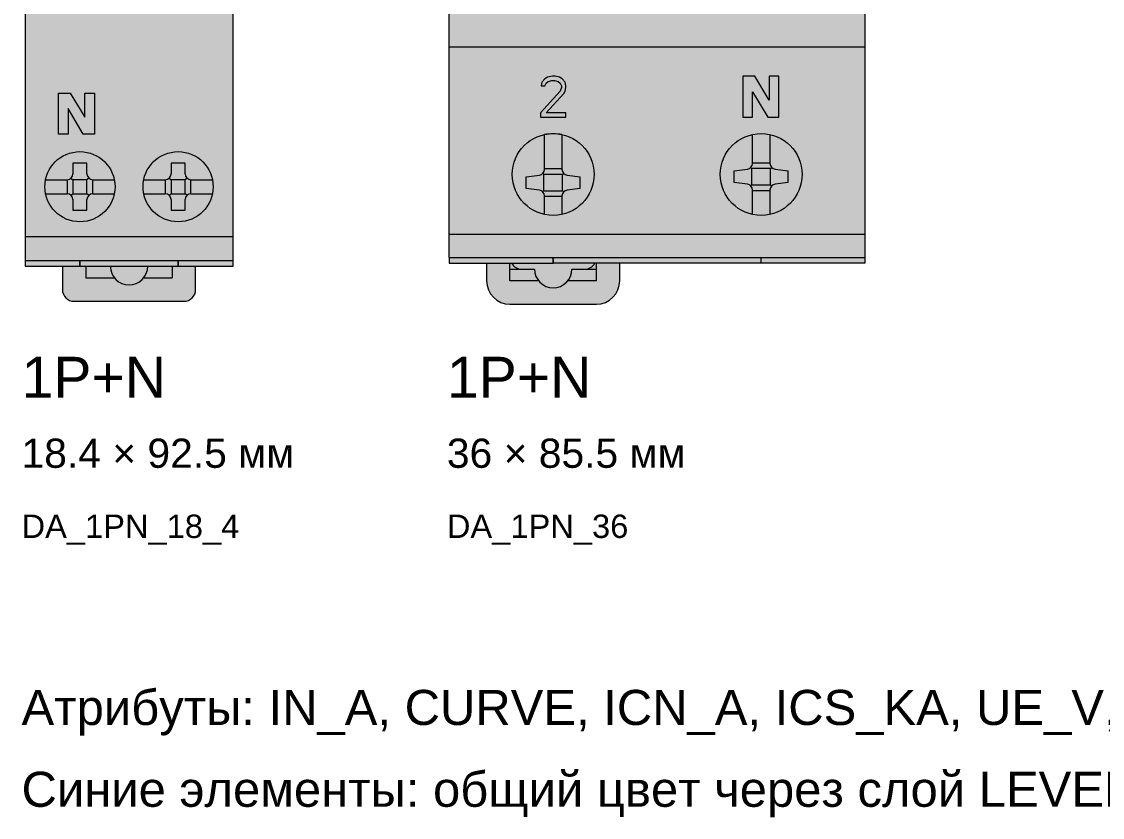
# Model space of a CAD drawing. Header units: millimetres. Extents: x 0 to 418, y -44 to 411.
# Drawn here: x 0 to 92.5, y -43.9 to 24.2 of the extents above; entities that cross this region are included whole.
import ezdxf
from ezdxf.enums import TextEntityAlignment as Align

# ---------------------------------------------------------------- set-up
doc = ezdxf.new("R2010")
doc.units = ezdxf.units.MM
for name, color, linetype, lineweight, true_color in [('BODY', 7, 'Continuous', 5, 0xf0f1eb), ('DETAILS', 7, 'Continuous', 5, 0x2f373d), ('MARKING', 7, 'Continuous', 5, 0x2f373d), ('TERMINALS', 7, 'Continuous', 5, 0xa4adb6)]:
    doc.layers.add(name, color=color, linetype=linetype, lineweight=lineweight, true_color=true_color)
doc.layers.add('PARAMETERS', color=7, linetype='Continuous', plot=False)
doc.styles.add('BLOCK_ARIAL', font='arial.ttf')

# ---------------------------------------------------------------- blocks, each defined once
blk = doc.blocks.new('DA_1PN_18_4')
at = {"layer": 'BODY', "true_color": 0xf0f1eb}
blk.add_hatch(color=7, dxfattribs=at).paths.add_polyline_path([(0.3, 5.75), (0.3, 25.25), (0.3, 45.765), (0.3, 45.77), (0.3, 45.815), (0.3, 45.82), (0.3, 70.23), (0.3, 70.25), (0.3, 89.75), (0.3, 91.75), (0.3, 92.25), (5, 92.25), (13.4, 92.25), (18.1, 92.25), (18.1, 91.75), (18.1, 89.75), (18.1, 70.25), (18.1, 25.25), (18.1, 5.75), (18.1, 3.75), (18.1, 3.25), (14.9, 3.25), (14.9, 1.25), (14.88, 1.05), (14.82, 0.86), (14.61, 0.54), (14.29, 0.33), (14.1, 0.27), (13.9, 0.25), (4.5, 0.25), (4.3, 0.27), (4.11, 0.33), (3.79, 0.54), (3.58, 0.86), (3.52, 1.05), (3.5, 1.25), (3.5, 3.25), (0.3, 3.25), (0.3, 3.75)])
at = {"layer": 'TERMINALS', "true_color": 0xa4adb6}
for points in [[(7.942, 10.635), (7.96, 10.539), (7.974, 10.442), (7.986, 10.344), (7.994, 10.246), (7.998, 10.148), (8, 10.05), (7.998, 9.952), (7.994, 9.854), (7.986, 9.756), (7.974, 9.658), (7.96, 9.561), (7.942, 9.465), (7.942, 9.461), (7.94, 9.445), (7.934, 9.425), (7.922, 9.369), (7.898, 9.274), (7.871, 9.179), (7.841, 9.086), (7.808, 8.993), (7.772, 8.904), (7.765, 8.88), (7.751, 8.854), (7.733, 8.812), (7.691, 8.723), (7.646, 8.636), (7.598, 8.55), (7.548, 8.466), (7.495, 8.384), (7.49, 8.375), (7.482, 8.365), (7.439, 8.303), (7.38, 8.224), (7.319, 8.147), (7.256, 8.072), (7.19, 7.999), (7.121, 7.929), (7.051, 7.86), (6.978, 7.794), (6.903, 7.731), (6.826, 7.67), (6.747, 7.611), (6.685, 7.568), (6.675, 7.56), (6.666, 7.555), (6.584, 7.502), (6.5, 7.452), (6.414, 7.404), (6.327, 7.359), (6.238, 7.317), (6.196, 7.299), (6.17, 7.285), (6.146, 7.278), (6.057, 7.242), (5.964, 7.209), (5.871, 7.179), (5.776, 7.152), (5.681, 7.128), (5.625, 7.116), (5.605, 7.11), (5.589, 7.108), (5.585, 7.108), (5.489, 7.09), (5.392, 7.076), (5.294, 7.064), (5.196, 7.056), (5.098, 7.052), (5, 7.05), (5, 7.05), (5, 7.05), (4.902, 7.052), (4.804, 7.056), (4.706, 7.064), (4.608, 7.076), (4.511, 7.09), (4.415, 7.108), (4.411, 7.108), (4.395, 7.11), (4.375, 7.116), (4.375, 7.116), (4.319, 7.128), (4.224, 7.152), (4.129, 7.179), (4.036, 7.209), (3.943, 7.242), (3.854, 7.278), (3.854, 7.278), (3.83, 7.285), (3.804, 7.299), (3.762, 7.317), (3.673, 7.359), (3.586, 7.404), (3.5, 7.452), (3.416, 7.502), (3.334, 7.555), (3.325, 7.56), (3.315, 7.568), (3.253, 7.611), (3.174, 7.67), (3.097, 7.731), (3.022, 7.794), (2.949, 7.86), (2.879, 7.929), (2.81, 7.999), (2.744, 8.072), (2.681, 8.147), (2.62, 8.224), (2.561, 8.303), (2.518, 8.365), (2.51, 8.375), (2.505, 8.384), (2.452, 8.466), (2.402, 8.55), (2.354, 8.636), (2.309, 8.723), (2.267, 8.812), (2.249, 8.854), (2.235, 8.88), (2.228, 8.904), (2.192, 8.993), (2.159, 9.086), (2.129, 9.179), (2.102, 9.274), (2.078, 9.369), (2.066, 9.425), (2.06, 9.445), (2.058, 9.461), (2.058, 9.465), (2.04, 9.561), (2.026, 9.658), (2.014, 9.756), (2.006, 9.854), (2.002, 9.952), (2, 10.05), (2, 10.05), (2, 10.05), (2.002, 10.148), (2.006, 10.246), (2.014, 10.344), (2.026, 10.442), (2.04, 10.539), (2.058, 10.635), (2.058, 10.639), (2.06, 10.655), (2.066, 10.675), (2.078, 10.731), (2.102, 10.826), (2.129, 10.921), (2.159, 11.014), (2.192, 11.107), (2.228, 11.196), (2.235, 11.22), (2.249, 11.246), (2.267, 11.288), (2.309, 11.377), (2.354, 11.464), (2.402, 11.55), (2.452, 11.634), (2.505, 11.716), (2.51, 11.725), (2.518, 11.735), (2.561, 11.797), (2.62, 11.876), (2.681, 11.953), (2.744, 12.028), (2.81, 12.101), (2.879, 12.171), (2.949, 12.24), (3.022, 12.306), (3.097, 12.369), (3.174, 12.43), (3.253, 12.489), (3.315, 12.532), (3.325, 12.54), (3.334, 12.545), (3.416, 12.598), (3.5, 12.648), (3.586, 12.696), (3.673, 12.741), (3.762, 12.783), (3.804, 12.801), (3.83, 12.815), (3.854, 12.822), (3.943, 12.858), (4.036, 12.891), (4.129, 12.921), (4.224, 12.948), (4.319, 12.972), (4.375, 12.984), (4.395, 12.99), (4.411, 12.992), (4.411, 12.992), (4.415, 12.992), (4.511, 13.01), (4.608, 13.024), (4.706, 13.036), (4.804, 13.044), (4.902, 13.048), (5, 13.05), (5.098, 13.048), (5.196, 13.044), (5.294, 13.036), (5.392, 13.024), (5.489, 13.01), (5.585, 12.992), (5.589, 12.992), (5.605, 12.99), (5.625, 12.984), (5.681, 12.972), (5.776, 12.948), (5.871, 12.921), (5.964, 12.891), (6.057, 12.858), (6.146, 12.822), (6.146, 12.822), (6.17, 12.815), (6.196, 12.801), (6.238, 12.783), (6.327, 12.741), (6.414, 12.696), (6.5, 12.648), (6.584, 12.598), (6.666, 12.545), (6.675, 12.54), (6.685, 12.532), (6.747, 12.489), (6.826, 12.43), (6.903, 12.369), (6.978, 12.306), (7.051, 12.24), (7.121, 12.171), (7.19, 12.101), (7.256, 12.028), (7.319, 11.953), (7.38, 11.876), (7.439, 11.797), (7.482, 11.735), (7.49, 11.725), (7.495, 11.716), (7.548, 11.634), (7.598, 11.55), (7.646, 11.464), (7.691, 11.377), (7.733, 11.288), (7.751, 11.246), (7.765, 11.22), (7.772, 11.196), (7.808, 11.107), (7.841, 11.014), (7.871, 10.921), (7.898, 10.826), (7.922, 10.731), (7.934, 10.675), (7.94, 10.655), (7.942, 10.639)], [(16.342, 10.635), (16.36, 10.539), (16.374, 10.442), (16.386, 10.344), (16.394, 10.246), (16.398, 10.148), (16.4, 10.05), (16.398, 9.952), (16.394, 9.854), (16.386, 9.756), (16.374, 9.658), (16.36, 9.561), (16.342, 9.465), (16.342, 9.461), (16.342, 9.461), (16.34, 9.445), (16.334, 9.425), (16.322, 9.369), (16.298, 9.274), (16.271, 9.179), (16.241, 9.086), (16.208, 8.993), (16.172, 8.904), (16.172, 8.904), (16.165, 8.88), (16.151, 8.854), (16.133, 8.812), (16.091, 8.723), (16.046, 8.636), (15.998, 8.55), (15.948, 8.466), (15.895, 8.384), (15.89, 8.375), (15.882, 8.365), (15.839, 8.303), (15.78, 8.224), (15.719, 8.147), (15.656, 8.072), (15.59, 7.999), (15.521, 7.929), (15.451, 7.86), (15.378, 7.794), (15.303, 7.731), (15.226, 7.67), (15.147, 7.611), (15.085, 7.568), (15.075, 7.56), (15.066, 7.555), (14.984, 7.502), (14.9, 7.452), (14.814, 7.404), (14.727, 7.359), (14.638, 7.317), (14.596, 7.299), (14.57, 7.285), (14.546, 7.278), (14.457, 7.242), (14.364, 7.209), (14.271, 7.179), (14.176, 7.152), (14.081, 7.128), (14.025, 7.116), (14.005, 7.11), (13.989, 7.108), (13.985, 7.108), (13.889, 7.09), (13.792, 7.076), (13.694, 7.064), (13.596, 7.056), (13.498, 7.052), (13.4, 7.05), (13.4, 7.05), (13.4, 7.05), (13.302, 7.052), (13.204, 7.056), (13.106, 7.064), (13.008, 7.076), (12.911, 7.09), (12.815, 7.108), (12.811, 7.108), (12.795, 7.11), (12.775, 7.116), (12.719, 7.128), (12.624, 7.152), (12.529, 7.179), (12.436, 7.209), (12.343, 7.242), (12.254, 7.278), (12.23, 7.285), (12.204, 7.299), (12.162, 7.317), (12.073, 7.359), (11.986, 7.404), (11.9, 7.452), (11.816, 7.502), (11.734, 7.555), (11.725, 7.56), (11.715, 7.568), (11.653, 7.611), (11.574, 7.67), (11.497, 7.731), (11.422, 7.794), (11.349, 7.86), (11.279, 7.929), (11.21, 7.999), (11.144, 8.072), (11.081, 8.147), (11.02, 8.224), (10.961, 8.303), (10.918, 8.365), (10.91, 8.375), (10.905, 8.384), (10.852, 8.466), (10.802, 8.55), (10.754, 8.636), (10.709, 8.723), (10.667, 8.812), (10.649, 8.854), (10.635, 8.88), (10.628, 8.904), (10.592, 8.993), (10.559, 9.086), (10.529, 9.179), (10.502, 9.274), (10.478, 9.369), (10.466, 9.425), (10.46, 9.445), (10.458, 9.461), (10.458, 9.465), (10.44, 9.561), (10.426, 9.658), (10.414, 9.756), (10.406, 9.854), (10.402, 9.952), (10.4, 10.05), (10.4, 10.05), (10.4, 10.05), (10.402, 10.148), (10.406, 10.246), (10.414, 10.344), (10.426, 10.442), (10.44, 10.539), (10.458, 10.635), (10.458, 10.639), (10.46, 10.655), (10.466, 10.675), (10.478, 10.731), (10.502, 10.826), (10.529, 10.921), (10.559, 11.014), (10.592, 11.107), (10.628, 11.196), (10.628, 11.196), (10.635, 11.22), (10.649, 11.246), (10.667, 11.288), (10.709, 11.377), (10.754, 11.464), (10.802, 11.55), (10.852, 11.634), (10.905, 11.716), (10.91, 11.725), (10.918, 11.735), (10.961, 11.797), (11.02, 11.876), (11.081, 11.953), (11.144, 12.028), (11.21, 12.101), (11.279, 12.171), (11.349, 12.24), (11.422, 12.306), (11.497, 12.369), (11.574, 12.43), (11.653, 12.489), (11.715, 12.532), (11.725, 12.54), (11.734, 12.545), (11.816, 12.598), (11.9, 12.648), (11.986, 12.696), (12.073, 12.741), (12.162, 12.783), (12.204, 12.801), (12.23, 12.815), (12.254, 12.822), (12.343, 12.858), (12.436, 12.891), (12.529, 12.921), (12.624, 12.948), (12.719, 12.972), (12.775, 12.984), (12.795, 12.99), (12.811, 12.992), (12.815, 12.992), (12.911, 13.01), (13.008, 13.024), (13.106, 13.036), (13.204, 13.044), (13.302, 13.048), (13.4, 13.05), (13.498, 13.048), (13.596, 13.044), (13.694, 13.036), (13.792, 13.024), (13.889, 13.01), (13.985, 12.992), (13.989, 12.992), (13.989, 12.992), (14.005, 12.99), (14.025, 12.984), (14.081, 12.972), (14.176, 12.948), (14.271, 12.921), (14.364, 12.891), (14.457, 12.858), (14.546, 12.822), (14.57, 12.815), (14.596, 12.801), (14.638, 12.783), (14.727, 12.741), (14.814, 12.696), (14.9, 12.648), (14.984, 12.598), (15.066, 12.545), (15.075, 12.54), (15.085, 12.532), (15.147, 12.489), (15.226, 12.43), (15.303, 12.369), (15.378, 12.306), (15.451, 12.24), (15.521, 12.171), (15.59, 12.101), (15.656, 12.028), (15.719, 11.953), (15.78, 11.876), (15.839, 11.797), (15.882, 11.735), (15.89, 11.725), (15.895, 11.716), (15.948, 11.634), (15.998, 11.55), (16.046, 11.464), (16.091, 11.377), (16.133, 11.288), (16.151, 11.246), (16.165, 11.22), (16.172, 11.196), (16.208, 11.107), (16.241, 11.014), (16.271, 10.921), (16.298, 10.826), (16.322, 10.731), (16.334, 10.675), (16.34, 10.655), (16.342, 10.639)]]:
    blk.add_hatch(color=253, dxfattribs=at).paths.add_polyline_path(points)
at = {"layer": 'DETAILS', "color": 250, "linetype": 'ByBlock', "lineweight": 5, "true_color": 0x2f373d}
for p, q in [((18.1, 3.25), (18.1, 92.25)), ((0.3, 25.25), (0.3, 3.75)), ((3.168, 18.05), (4.177, 18.05)), ((3.168, 14.55), (3.168, 18.05)), ((4.177, 18.05), (5.405, 15.993)), ((5.405, 18.05), (6.232, 18.05)), ((5.405, 15.993), (5.405, 18.05)), ((6.232, 18.05), (6.232, 14.55)), ((5.286, 14.55), (3.993, 16.728)), ((3.993, 16.728), (3.993, 14.55)), ((3.993, 14.55), (3.168, 14.55)), ((6.232, 14.55), (5.286, 14.55)), ((5.6, 12.05), (4.4, 12.05)), ((4.4, 12.05), (4.4, 11.15)), ((5.6, 11.15), (5.6, 12.05)), ((14, 12.05), (12.8, 12.05)), ((12.8, 12.05), (12.8, 11.15)), ((14, 11.15), (14, 12.05)), ((2.063, 10.65), (3.9, 10.65)), ((3.9, 10.65), (3.9, 9.45)), ((4.227, 10.771), (4.4, 10.65)), ((5.6, 10.65), (4.4, 10.65)), ((4.4, 10.65), (4.4, 9.45)), ((5.773, 10.771), (5.6, 10.65)), ((5.6, 9.45), (5.6, 10.65)), ((6.1, 10.65), (7.937, 10.65)), ((6.1, 9.45), (6.1, 10.65)), ((10.463, 10.65), (12.3, 10.65)), ((12.3, 10.65), (12.3, 9.45)), ((12.627, 10.771), (12.8, 10.65)), ((14, 10.65), (12.8, 10.65)), ((12.8, 10.65), (12.8, 9.45)), ((14.173, 10.771), (14, 10.65)), ((14, 9.45), (14, 10.65)), ((14.5, 10.65), (16.337, 10.65)), ((14.5, 9.45), (14.5, 10.65)), ((2.063, 9.45), (3.9, 9.45)), ((4.227, 9.329), (4.4, 9.45)), ((4.4, 9.45), (5.6, 9.45)), ((5.773, 9.329), (5.6, 9.45)), ((6.1, 9.45), (7.937, 9.45)), ((10.463, 9.45), (12.3, 9.45)), ((12.627, 9.329), (12.8, 9.45)), ((12.8, 9.45), (14, 9.45)), ((14.173, 9.329), (14, 9.45)), ((14.5, 9.45), (16.337, 9.45)), ((4.4, 8.95), (4.4, 8.05)), ((5.6, 8.05), (5.6, 8.95)), ((12.8, 8.95), (12.8, 8.05)), ((14, 8.05), (14, 8.95)), ((4.4, 8.05), (5.6, 8.05)), ((12.8, 8.05), (14, 8.05)), ((18.1, 5.75), (0.3, 5.75)), ((0.3, 3.75), (18.1, 3.75)), ((0.3, 3.75), (0.3, 3.25)), ((5, 3.75), (5, 3.25)), ((5, 3.25), (5, 3.75)), ((13.4, 3.75), (13.4, 3.25)), ((13.4, 3.25), (13.4, 3.75)), ((0.3, 3.25), (5, 3.25)), ((3.5, 3.25), (3.5, 1.25)), ((5, 3.25), (13.4, 3.25)), ((5.5, 3.25), (5.5, 2.25)), ((12.9, 3.25), (12.9, 2.25)), ((13.4, 3.25), (18.1, 3.25)), ((14.9, 1.25), (14.9, 3.25)), ((5.5, 2.25), (7.951, 2.25)), ((10.449, 2.25), (12.9, 2.25)), ((4.5, 0.25), (13.9, 0.25))]:
    blk.add_line(p, q, dxfattribs=at)
for centre in [(5, 10.05), (13.4, 10.05)]:
    blk.add_circle(centre, 3, dxfattribs=at)
for centre, radius, start, end in [((3.9, 11.15), 0.5, -90, 0), ((6.1, 11.15), 0.5, 180, -90), ((12.3, 11.15), 0.5, -90, 0), ((14.5, 11.15), 0.5, 180, -90), ((3.9, 8.95), 0.5, 0, 90), ((6.1, 8.95), 0.5, 90, 180), ((12.3, 8.95), 0.5, 0, 90), ((14.5, 8.95), 0.5, 90, 180), ((9.2, 3.25), 1.6, 180, 0), ((4.5, 1.25), 1, 180, -90), ((13.9, 1.25), 1, -90, 0)]:
    blk.add_arc(centre, radius, start, end, dxfattribs=at)
at = {"layer": 'MARKING', "color": 250, "true_color": 0x2f373d, "style": 'BLOCK_ARIAL'}
for tag, p, height in [('CURVE', (2, 61), 3), ('IN_A', (4.5, 61), 3), ('UE_V', (2, 57), 1.5), ('IDN_MA', (2, 53), 1.8), ('LEAK_TYPE', (11, 53), 1.8)]:
    blk.add_attdef(tag, p, '', height=height, dxfattribs=at)
blk.add_attdef('ICN_A', text='', height=1.8, dxfattribs=at).set_placement((7.25, 49), align=Align.MIDDLE_CENTER)
at = {"layer": 'PARAMETERS', "color": 250, "true_color": 0x2f373d, "style": 'BLOCK_ARIAL', "flags": 1}
for tag in ['WIDTH_MM', 'STANDARD', 'UIMP_KV', 'DESCRIPTION', 'POLES', 'FREQ_HZ', 'HEIGHT_MM', 'RELEASE_TYPE', 'DEPTH_MM', 'ICS_KA', 'ID', 'IP']:
    blk.add_attdef(tag, (2, 20), '', height=0.4, dxfattribs=at)
blk = doc.blocks.new('DA_1PN_36')
at = {"layer": 'BODY', "true_color": 0xf0f1eb}
blk.add_hatch(color=7, dxfattribs=at).paths.add_polyline_path([(3.555, 1.22), (3.44, 1.595), (3.4, 2), (3.4, 3.5), (0.2, 3.5), (0.2, 4), (0.2, 6), (0.2, 22), (0.2, 29.49), (0.2, 29.495), (0.2, 42.9), (0.2, 67), (0.2, 83), (0.2, 85), (0.2, 85.5), (13.1, 85.5), (30.9, 85.5), (35.8, 85.5), (35.8, 85), (35.8, 83), (35.8, 67), (35.8, 41.6), (35.8, 29.5), (26.9, 29.5), (26.9, 30.04), (26.9, 30.77), (26.7, 30.77), (26.7, 29.495), (35.8, 29.495), (35.8, 29.49), (35.8, 22), (35.8, 6), (35.8, 4), (35.8, 3.5), (26.9, 3.5), (14.8, 3.5), (14.8, 2), (14.76, 1.595), (14.645, 1.22), (14.46, 0.88), (14.215, 0.585), (13.92, 0.34), (13.58, 0.155), (13.205, 0.04), (12.8, 0), (5.4, 0), (4.995, 0.04), (4.62, 0.155), (4.28, 0.34), (3.985, 0.585), (3.74, 0.88)])
at = {"layer": 'TERMINALS', "true_color": 0xa4adb6}
for points in [[(9.509, 6.228), (9.373, 6.217), (9.236, 6.21), (9.099, 6.208), (8.962, 6.21), (8.826, 6.217), (8.689, 6.228), (8.553, 6.243), (8.418, 6.264), (8.283, 6.288), (8.149, 6.317), (8.016, 6.35), (7.885, 6.388), (7.754, 6.43), (7.625, 6.476), (7.498, 6.526), (7.373, 6.581), (7.249, 6.639), (7.127, 6.702), (7.007, 6.768), (6.89, 6.839), (6.775, 6.913), (6.662, 6.991), (6.552, 7.072), (6.445, 7.157), (6.341, 7.246), (6.239, 7.338), (6.141, 7.433), (6.046, 7.531), (5.954, 7.633), (5.865, 7.737), (5.78, 7.844), (5.699, 7.954), (5.621, 8.067), (5.546, 8.182), (5.476, 8.299), (5.41, 8.419), (5.347, 8.541), (5.289, 8.665), (5.234, 8.79), (5.184, 8.918), (5.138, 9.046), (5.096, 9.177), (5.058, 9.308), (5.025, 9.441), (4.996, 9.575), (4.971, 9.71), (4.951, 9.845), (4.936, 9.981), (4.925, 10.118), (4.918, 10.254), (4.916, 10.391), (4.918, 10.528), (4.925, 10.665), (4.936, 10.801), (4.951, 10.937), (4.971, 11.073), (4.996, 11.207), (5.025, 11.341), (5.058, 11.474), (5.096, 11.606), (5.138, 11.736), (5.184, 11.865), (5.234, 11.992), (5.289, 12.118), (5.347, 12.242), (5.41, 12.363), (5.476, 12.483), (5.546, 12.6), (5.621, 12.715), (5.699, 12.828), (5.78, 12.938), (5.865, 13.045), (5.954, 13.15), (6.046, 13.251), (6.141, 13.349), (6.239, 13.445), (6.341, 13.537), (6.445, 13.625), (6.552, 13.71), (6.662, 13.792), (6.775, 13.87), (6.89, 13.944), (7.007, 14.014), (7.127, 14.081), (7.249, 14.143), (7.373, 14.202), (7.498, 14.256), (7.625, 14.307), (7.754, 14.353), (7.885, 14.395), (8.016, 14.432), (8.081, 14.448), (8.084, 14.449), (8.194, 14.481), (8.305, 14.509), (8.374, 14.523), (8.395, 14.53), (8.413, 14.532), (8.417, 14.533), (8.53, 14.553), (8.643, 14.57), (8.757, 14.583), (8.871, 14.593), (8.985, 14.598), (9.1, 14.6), (9.1, 14.6), (9.1, 14.6), (9.215, 14.598), (9.329, 14.593), (9.443, 14.583), (9.557, 14.57), (9.67, 14.553), (9.783, 14.533), (9.787, 14.532), (9.805, 14.53), (9.826, 14.523), (9.895, 14.509), (10.006, 14.481), (10.116, 14.449), (10.119, 14.448), (10.184, 14.432), (10.315, 14.395), (10.446, 14.353), (10.574, 14.307), (10.702, 14.256), (10.827, 14.202), (10.951, 14.143), (11.073, 14.081), (11.193, 14.014), (11.31, 13.944), (11.425, 13.87), (11.538, 13.792), (11.648, 13.71), (11.755, 13.625), (11.859, 13.537), (11.961, 13.445), (12.059, 13.349), (12.154, 13.251), (12.246, 13.15), (12.335, 13.045), (12.42, 12.938), (12.501, 12.828), (12.579, 12.715), (12.653, 12.6), (12.724, 12.483), (12.79, 12.363), (12.853, 12.242), (12.911, 12.118), (12.966, 11.992), (13.016, 11.865), (13.062, 11.736), (13.104, 11.606), (13.142, 11.474), (13.175, 11.341), (13.204, 11.207), (13.228, 11.073), (13.249, 10.937), (13.264, 10.801), (13.275, 10.665), (13.282, 10.528), (13.284, 10.391), (13.282, 10.254), (13.275, 10.118), (13.264, 9.981), (13.249, 9.845), (13.228, 9.71), (13.204, 9.575), (13.175, 9.441), (13.142, 9.309), (13.104, 9.177), (13.062, 9.047), (13.016, 8.918), (12.966, 8.79), (12.911, 8.665), (12.853, 8.541), (12.79, 8.419), (12.724, 8.3), (12.653, 8.182), (12.579, 8.067), (12.501, 7.955), (12.42, 7.845), (12.335, 7.737), (12.246, 7.633), (12.154, 7.532), (12.059, 7.433), (11.961, 7.338), (11.859, 7.246), (11.755, 7.157), (11.648, 7.072), (11.538, 6.991), (11.425, 6.913), (11.31, 6.839), (11.193, 6.768), (11.073, 6.702), (10.951, 6.639), (10.827, 6.581), (10.702, 6.526), (10.574, 6.476), (10.446, 6.43), (10.315, 6.388), (10.184, 6.35), (10.051, 6.317), (9.917, 6.288), (9.782, 6.264), (9.647, 6.244), (9.511, 6.228), (9.509, 6.228)], [(30.37, 10.643), (30.353, 10.53), (30.333, 10.417), (30.332, 10.413), (30.33, 10.395), (30.323, 10.374), (30.309, 10.305), (30.281, 10.194), (30.249, 10.084), (30.214, 9.975), (30.176, 9.867), (30.134, 9.761), (30.126, 9.743), (30.126, 9.743), (30.125, 9.74), (30.123, 9.737), (30.088, 9.656), (30.039, 9.552), (29.987, 9.45), (29.931, 9.35), (29.872, 9.252), (29.81, 9.156), (29.745, 9.061), (29.677, 8.969), (29.606, 8.88), (29.531, 8.792), (29.455, 8.707), (29.376, 8.627), (29.375, 8.625), (29.373, 8.624), (29.293, 8.545), (29.208, 8.469), (29.12, 8.394), (29.031, 8.323), (28.939, 8.255), (28.844, 8.19), (28.748, 8.128), (28.65, 8.069), (28.55, 8.013), (28.448, 7.961), (28.344, 7.912), (28.263, 7.877), (28.26, 7.875), (28.257, 7.874), (28.239, 7.866), (28.133, 7.824), (28.025, 7.786), (27.916, 7.751), (27.806, 7.719), (27.695, 7.691), (27.626, 7.677), (27.605, 7.67), (27.587, 7.668), (27.583, 7.667), (27.47, 7.647), (27.357, 7.63), (27.243, 7.617), (27.129, 7.607), (27.015, 7.602), (26.9, 7.6), (26.785, 7.602), (26.671, 7.607), (26.557, 7.617), (26.443, 7.63), (26.33, 7.647), (26.217, 7.667), (26.213, 7.668), (26.195, 7.67), (26.174, 7.677), (26.105, 7.691), (25.994, 7.719), (25.884, 7.751), (25.775, 7.786), (25.667, 7.824), (25.561, 7.866), (25.543, 7.874), (25.54, 7.875), (25.537, 7.877), (25.456, 7.912), (25.352, 7.961), (25.25, 8.013), (25.15, 8.069), (25.052, 8.128), (24.956, 8.19), (24.861, 8.255), (24.769, 8.323), (24.68, 8.394), (24.592, 8.469), (24.507, 8.545), (24.427, 8.624), (24.425, 8.625), (24.424, 8.627), (24.345, 8.707), (24.269, 8.792), (24.194, 8.88), (24.123, 8.969), (24.055, 9.061), (23.99, 9.156), (23.928, 9.252), (23.869, 9.35), (23.813, 9.45), (23.761, 9.552), (23.712, 9.656), (23.677, 9.737), (23.675, 9.74), (23.674, 9.743), (23.674, 9.743), (23.666, 9.761), (23.624, 9.867), (23.586, 9.975), (23.551, 10.084), (23.519, 10.194), (23.491, 10.305), (23.477, 10.374), (23.47, 10.395), (23.468, 10.413), (23.467, 10.417), (23.447, 10.53), (23.43, 10.643), (23.417, 10.757), (23.407, 10.871), (23.402, 10.985), (23.4, 11.1), (23.402, 11.215), (23.407, 11.329), (23.417, 11.443), (23.43, 11.557), (23.447, 11.67), (23.467, 11.783), (23.468, 11.787), (23.47, 11.805), (23.477, 11.826), (23.491, 11.895), (23.519, 12.006), (23.551, 12.116), (23.586, 12.225), (23.624, 12.333), (23.666, 12.439), (23.674, 12.457), (23.675, 12.46), (23.677, 12.463), (23.712, 12.544), (23.761, 12.648), (23.813, 12.75), (23.869, 12.85), (23.928, 12.948), (23.99, 13.044), (24.055, 13.139), (24.123, 13.231), (24.194, 13.32), (24.269, 13.408), (24.345, 13.493), (24.424, 13.573), (24.424, 13.573), (24.425, 13.575), (24.427, 13.576), (24.507, 13.655), (24.592, 13.731), (24.68, 13.806), (24.769, 13.877), (24.861, 13.945), (24.956, 14.01), (25.052, 14.072), (25.15, 14.131), (25.25, 14.187), (25.352, 14.239), (25.456, 14.288), (25.537, 14.323), (25.54, 14.325), (25.543, 14.326), (25.561, 14.334), (25.667, 14.376), (25.775, 14.414), (25.884, 14.449), (25.994, 14.481), (26.105, 14.509), (26.174, 14.523), (26.195, 14.53), (26.213, 14.532), (26.217, 14.533), (26.33, 14.553), (26.443, 14.57), (26.557, 14.583), (26.671, 14.593), (26.785, 14.598), (26.9, 14.6), (26.9, 14.6), (26.9, 14.6), (27.015, 14.598), (27.129, 14.593), (27.243, 14.583), (27.357, 14.57), (27.47, 14.553), (27.583, 14.533), (27.587, 14.532), (27.605, 14.53), (27.626, 14.523), (27.695, 14.509), (27.806, 14.481), (27.916, 14.449), (28.025, 14.414), (28.133, 14.376), (28.239, 14.334), (28.257, 14.326), (28.26, 14.325), (28.263, 14.323), (28.344, 14.288), (28.448, 14.239), (28.55, 14.187), (28.65, 14.131), (28.748, 14.072), (28.844, 14.01), (28.939, 13.945), (29.031, 13.877), (29.12, 13.806), (29.208, 13.731), (29.293, 13.655), (29.373, 13.576), (29.375, 13.575), (29.376, 13.573), (29.455, 13.493), (29.531, 13.408), (29.606, 13.32), (29.677, 13.231), (29.745, 13.139), (29.81, 13.044), (29.872, 12.948), (29.931, 12.85), (29.987, 12.75), (30.039, 12.648), (30.088, 12.544), (30.123, 12.463), (30.125, 12.46), (30.126, 12.457), (30.134, 12.439), (30.176, 12.333), (30.214, 12.225), (30.249, 12.116), (30.281, 12.006), (30.309, 11.895), (30.323, 11.826), (30.33, 11.805), (30.332, 11.787), (30.333, 11.783), (30.353, 11.67), (30.37, 11.557), (30.383, 11.443), (30.393, 11.329), (30.398, 11.215), (30.4, 11.1), (30.4, 11.1), (30.4, 11.1), (30.398, 10.985), (30.393, 10.871), (30.383, 10.757)]]:
    blk.add_hatch(color=253, dxfattribs=at).paths.add_polyline_path(points)
at = {"layer": 'DETAILS', "color": 250, "linetype": 'ByBlock', "lineweight": 5, "true_color": 0x2f373d}
for p, q in [((0.2, 4), (0.2, 29.494)), ((35.8, 4), (35.8, 29.494)), ((35.8, 22), (0.2, 22)), ((8.62, 19.426), (8.38, 19.277)), ((9.04, 19.5), (8.62, 19.426)), ((9.28, 19.5), (9.04, 19.5)), ((9.64, 19.426), (9.28, 19.5)), ((9.88, 19.277), (9.64, 19.426)), ((26.35, 19.5), (25.34, 19.5)), ((25.34, 19.5), (25.34, 16)), ((27.577, 17.443), (26.35, 19.5)), ((28.404, 19.5), (27.577, 19.5)), ((27.577, 19.5), (27.577, 17.443)), ((28.404, 16), (28.404, 19.5)), ((8.14, 18.979), (8.08, 18.681)), ((8.08, 18.681), (8.38, 18.681)), ((8.38, 19.277), (8.14, 18.979)), ((8.38, 18.681), (8.5, 18.904)), ((8.5, 18.904), (8.68, 19.053)), ((8.68, 19.053), (8.98, 19.128)), ((8.98, 19.128), (9.22, 19.128)), ((9.22, 19.128), (9.52, 19.053)), ((9.52, 19.053), (9.7, 18.904)), ((9.7, 18.904), (9.82, 18.681)), ((9.82, 18.532), (9.7, 18.234)), ((9.82, 18.681), (9.82, 18.532)), ((10.12, 18.979), (9.88, 19.277)), ((10.18, 18.681), (10.12, 18.979)), ((10.12, 18.234), (10.18, 18.532)), ((10.18, 18.532), (10.18, 18.681)), ((9.7, 18.234), (8.02, 16.372)), ((8.5, 16.372), (10, 18.011)), ((10, 18.011), (10.12, 18.234)), ((26.165, 18.178), (27.459, 16)), ((26.165, 16), (26.165, 18.178)), ((8.02, 16.372), (8.02, 16)), ((8.02, 16), (10.18, 16)), ((10.18, 16.372), (8.5, 16.372)), ((10.18, 16), (10.18, 16.372)), ((25.34, 16), (26.165, 16)), ((27.459, 16), (28.404, 16)), ((8.35, 11.54), (8.35, 14.507)), ((9.85, 14.507), (9.85, 11.54)), ((26.15, 12.04), (26.15, 14.515)), ((27.65, 14.509), (27.65, 12.04)), ((26.15, 12.1), (27.65, 12.1)), ((8.3, 11.1), (8.188, 11.171)), ((9.9, 11.1), (8.3, 11.1)), ((8.3, 9.7), (8.3, 11.1)), ((8.35, 11.6), (9.85, 11.6)), ((9.9, 11.1), (10.012, 11.171)), ((9.9, 9.7), (9.9, 11.1)), ((24.599, 11.4), (25.714, 11.544)), ((24.6, 10.4), (24.6, 11.4)), ((26.1, 11.6), (25.988, 11.671)), ((27.7, 11.6), (26.1, 11.6)), ((26.1, 10.2), (26.1, 11.6)), ((27.7, 11.6), (27.812, 11.671)), ((27.7, 10.2), (27.7, 11.6)), ((28.086, 11.544), (29.2, 11.4)), ((29.2, 10.4), (29.2, 11.4)), ((6.799, 10.9), (7.914, 11.044)), ((6.8, 9.9), (6.8, 10.9)), ((10.286, 11.044), (11.4, 10.9)), ((11.4, 9.9), (11.4, 10.9)), ((25.714, 10.256), (24.599, 10.4)), ((26.1, 10.2), (25.988, 10.129)), ((26.1, 10.2), (27.7, 10.2)), ((27.7, 10.2), (27.812, 10.129)), ((29.2, 10.4), (28.086, 10.256)), ((7.914, 9.756), (6.799, 9.9)), ((8.3, 9.7), (8.188, 9.629)), ((8.3, 9.7), (9.9, 9.7)), ((8.35, 7.691), (8.35, 9.26)), ((9.85, 9.26), (9.85, 7.684)), ((9.9, 9.7), (10.012, 9.629)), ((11.4, 9.9), (10.286, 9.756)), ((26.15, 7.685), (26.15, 9.76)), ((27.65, 9.7), (26.15, 9.7)), ((27.65, 9.76), (27.65, 7.691)), ((9.85, 9.2), (8.35, 9.2)), ((0.2, 6), (35.8, 6)), ((0.2, 4), (35.8, 4)), ((0.2, 4), (0.2, 3.5)), ((9.1, 4), (9.1, 3.5)), ((9.1, 3.5), (9.1, 4)), ((26.9, 3.5), (26.9, 4)), ((26.9, 3.5), (26.9, 4)), ((35.8, 3.5), (35.8, 4)), ((0.2, 3.5), (9.1, 3.5)), ((3.4, 3.5), (3.4, 2)), ((5.4, 2), (5.4, 3.5)), ((5.4, 3), (7.5, 3)), ((26.9, 3.5), (9.1, 3.5)), ((10.7, 3), (12.8, 3)), ((12.8, 2), (12.8, 3.5)), ((14.8, 2), (14.8, 3.5)), ((35.8, 3.5), (26.9, 3.5)), ((7.851, 2), (5.4, 2)), ((12.8, 2), (10.349, 2)), ((5.4, 0), (12.8, 0))]:
    blk.add_line(p, q, dxfattribs=at)
for centre in [(9.1, 11.1), (26.9, 11.1)]:
    blk.add_circle(centre, 3.5, dxfattribs=at)
for centre, radius, start, end in [((9.101, 10.391), 4.183, 90.0119, 100.3398), ((9.099, 10.391), 4.184, 79.66024, 89.988), ((25.65, 12.04), 0.5, -82.64762, 0), ((28.15, 12.04), 0.5, 180, -97.35238), ((7.85, 11.54), 0.5, -82.64762, 0), ((10.35, 11.54), 0.5, 180, -97.35238), ((25.65, 9.76), 0.5, 0, 82.64762), ((28.15, 9.76), 0.5, 97.35238, 180), ((7.85, 9.26), 0.5, 0, 82.64762), ((10.35, 9.26), 0.5, 97.35238, 180), ((6.4, 4), 1, -149.99825, -90), ((9.1, 3), 1.6, 180, 0), ((11.8, 4), 1, -90, -30.00175), ((5.4, 2), 2, 180, -90), ((12.8, 2), 2, -90, 0)]:
    blk.add_arc(centre, radius, start, end, dxfattribs=at)
at = {"layer": 'MARKING', "color": 250, "true_color": 0x2f373d, "style": 'BLOCK_ARIAL'}
for tag, p, height in [('CURVE', (2, 59.9), 2.8), ('IN_A', (4.5, 59.9), 2.8), ('UE_V', (2, 56.3), 1.5), ('LEAK_TYPE', (2, 46.2), 1.8), ('IDN_MA', (22.3, 46.2), 1.8)]:
    blk.add_attdef(tag, p, '', height=height, dxfattribs=at)
blk.add_attdef('ICN_A', text='', height=1.8, dxfattribs=at).set_placement((27.5, 52.5), align=Align.MIDDLE_CENTER)
at = {"layer": 'PARAMETERS', "color": 250, "true_color": 0x2f373d, "style": 'BLOCK_ARIAL', "flags": 1}
for tag in ['WIDTH_MM', 'STANDARD', 'UIMP_KV', 'DESCRIPTION', 'POLES', 'FREQ_HZ', 'HEIGHT_MM', 'RELEASE_TYPE', 'DEPTH_MM', 'ICS_KA', 'ID', 'IP']:
    blk.add_attdef(tag, (2, 20), '', height=0.4, dxfattribs=at)

msp = doc.modelspace()

# ---------------------------------------------------------------- block references
for name, p in [('DA_1PN_18_4', (0, 0)), ('DA_1PN_36', (36.4, 0))]:
    msp.add_blockref(name, p)

# ---------------------------------------------------------------- texts
at = {"color": 250, "true_color": 0x2f373d, "style": 'BLOCK_ARIAL'}
for s, height, p in [('1P+N', 3.5, (0, -8)), ('1P+N', 3.5, (36.4, -8)), ('18.4 × 92.5 мм', 2.5, (0, -14)), ('36 × 85.5 мм', 2.5, (36.4, -14)), ('DA_1PN_18_4', 2, (0, -20)), ('DA_1PN_36', 2, (36.4, -20)), ('Атрибуты: IN_A, CURVE, ICN_A, ICS_KA, UE_V, IDN_MA, LEAK_TYPE и другие — EATTEDIT.', 3, (0, -36)), ('Синие элементы: общий цвет через слой LEVERS (По слою). Габариты: LAYOUT_ENVELOPE.', 3, (0, -43))]:
    msp.add_text(s, height=height, dxfattribs=at).set_placement(p)

doc.saveas('drawing.dxf')
